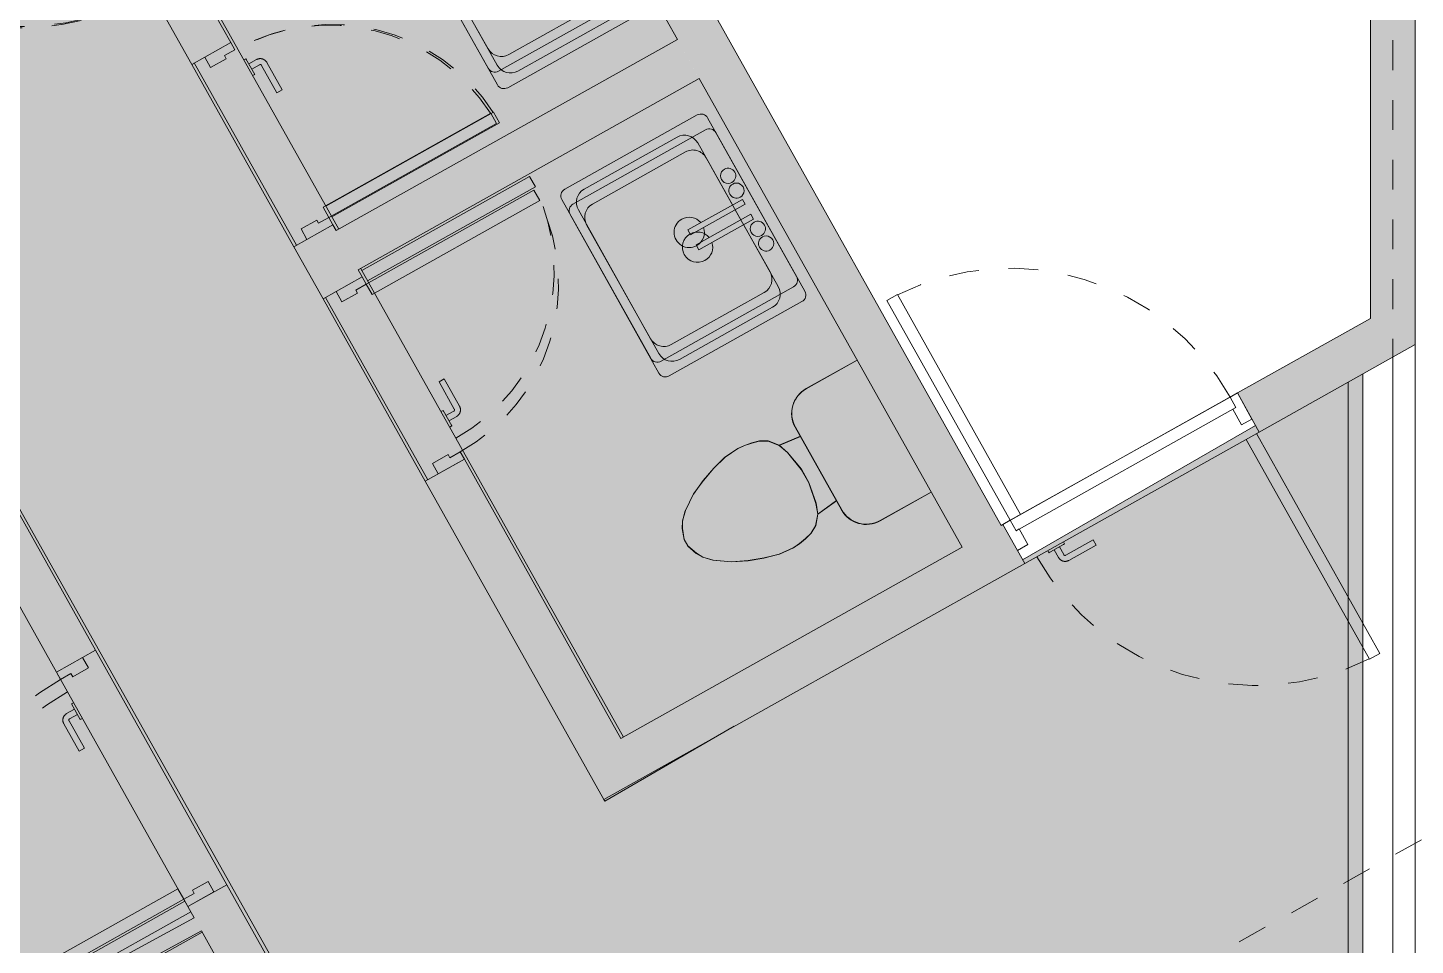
# Model space of a CAD drawing. Header units: metres. Extents: x -16.5 to 80.2, y 17.9 to 114.6.
# Drawn here: x 49.815 to 54.461, y 78.744 to 81.817 of the extents above; entities that cross this region are included whole.
import ezdxf

# ---------------------------------------------------------------- set-up
doc = ezdxf.new("R2010")
doc.units = ezdxf.units.M
doc.linetypes.add('LineaDiscontinua-1_5mm', pattern=[0.003, 0.0015, -0.0015])
doc.linetypes.add('LíneaDeRejilla', pattern=[0.021, 0.012, -0.003, 0.003, -0.003])
for name, color, linetype, lineweight in [('A-BRND', 11, 'Continuous', 5), ('A-DETL-3', 151, 'Continuous', 5), ('A-DETL-GENF', 92, 'Continuous', 5), ('A-GENM', 13, 'Continuous', 5), ('A-MURO', 113, 'Continuous', 9), ('A-MURO-ACHU', 111, 'Continuous', 9), ('A-PISO', 51, 'Continuous', 9), ('A-PUER', 31, 'Continuous', 5), ('A-PUER-MARC', 31, 'Continuous', 5), ('A-WALL', 113, 'Continuous', 18), ('H-HID-APAR', 6, 'Continuous', 5), ('S-REJI', 1, 'Continuous', 5)]:
    doc.layers.add(name, color=color, linetype=linetype, lineweight=lineweight)

# ---------------------------------------------------------------- blocks, each defined once
blk = doc.blocks.new('Puerta-Batiente-HojaLisa - 700x2200-1508701-Nivel 2')
at = {"layer": 'A-PUER'}
for p, q in [((-0.282, 0.719), (-0.322, 0.719)), ((-0.322, 0.719), (-0.322, 0.075)), ((-0.282, 0.075), (-0.282, 0.719))]:
    blk.add_line(p, q, dxfattribs=at)
at = {"layer": 'A-PUER', "linetype": 'LineaDiscontinua-1_5mm'}
blk.add_arc((-0.322, 0.075), 0.644, 0, 86.439, dxfattribs=at)
blk = doc.blocks.new('Manija-Horizontal-SinCerradura - 120-1041476-Nivel 2')
at = {"layer": 'A-PUER'}
for p, q in [((0.12, 0), (0.12, -0.008)), ((0.18, -0.008), (0.18, 0)), ((0.12, -0.008), (0.124, -0.008)), ((0.18, -0.008), (0.12, -0.008)), ((0.14, -0.008), (0.14, -0.038)), ((0.16, -0.038), (0.16, -0.008)), ((0.27, -0.043), (0.165, -0.043)), ((0.176, -0.008), (0.18, -0.008)), ((0.27, -0.043), (0.27, -0.063)), ((0.165, -0.063), (0.27, -0.063))]:
    blk.add_line(p, q, dxfattribs=at)
at = {"layer": 'A-PUER', "flags": 128}
for points in [[(0.14, -0.038), (0.14, -0.039), (0.1401, -0.04), (0.1402, -0.041), (0.1403, -0.042), (0.1405, -0.043), (0.1407, -0.0439), (0.141, -0.0449), (0.1413, -0.0459), (0.1416, -0.0468), (0.142, -0.0477), (0.1424, -0.0486), (0.1428, -0.0495), (0.1433, -0.0504), (0.1438, -0.0513), (0.1444, -0.0521), (0.1449, -0.0529), (0.1456, -0.0537), (0.1462, -0.0545), (0.1469, -0.0552), (0.1476, -0.0559), (0.1483, -0.0566), (0.1491, -0.0573), (0.1499, -0.0579), (0.1507, -0.0585), (0.1515, -0.059), (0.1523, -0.0596), (0.1532, -0.06), (0.1541, -0.0605), (0.155, -0.0609), (0.1559, -0.0613), (0.1569, -0.0616), (0.1578, -0.062), (0.1588, -0.0622), (0.1598, -0.0624), (0.1608, -0.0626), (0.1617, -0.0628), (0.1627, -0.0629), (0.1637, -0.063), (0.1647, -0.063), (0.165, -0.063)], [(0.165, -0.043), (0.1648, -0.043), (0.1646, -0.043), (0.1644, -0.043), (0.1642, -0.0429), (0.164, -0.0429), (0.1638, -0.0429), (0.1636, -0.0428), (0.1634, -0.0427), (0.1632, -0.0427), (0.1631, -0.0426), (0.1629, -0.0425), (0.1627, -0.0424), (0.1625, -0.0423), (0.1623, -0.0422), (0.1622, -0.0421), (0.162, -0.042), (0.1619, -0.0419), (0.1617, -0.0418), (0.1616, -0.0416), (0.1614, -0.0415), (0.1613, -0.0413), (0.1611, -0.0412), (0.161, -0.041), (0.1609, -0.0409), (0.1608, -0.0407), (0.1607, -0.0405), (0.1606, -0.0404), (0.1605, -0.0402), (0.1604, -0.04), (0.1603, -0.0398), (0.1603, -0.0396), (0.1602, -0.0394), (0.1602, -0.0392), (0.1601, -0.039), (0.1601, -0.0388), (0.16, -0.0387), (0.16, -0.0385), (0.16, -0.0383), (0.16, -0.0381), (0.16, -0.038)]]:
    blk.add_lwpolyline(points, dxfattribs=at)
blk = doc.blocks.new('Puerta-Batiente-HojaLisa - 700x2200-1187620-Nivel 2')
at = {"layer": 'A-PUER'}
for p, q in [((-0.322, -0.719), (-0.322, -0.075)), ((-0.282, -0.075), (-0.282, -0.719)), ((-0.282, -0.719), (-0.322, -0.719))]:
    blk.add_line(p, q, dxfattribs=at)
at = {"layer": 'A-PUER', "linetype": 'LineaDiscontinua-1_5mm'}
blk.add_arc((-0.322, -0.075), 0.644, 273.561, 360, dxfattribs=at)
blk = doc.blocks.new('Manija-Horizontal-SinCerradura - 120-1041475-Nivel 2')
at = {"layer": 'A-PUER'}
for p, q in [((0.27, 0.063), (0.165, 0.063)), ((0.27, 0.063), (0.27, 0.043)), ((0.12, 0.008), (0.12, 0)), ((0.12, 0.008), (0.18, 0.008)), ((0.124, 0.008), (0.12, 0.008)), ((0.14, 0.038), (0.14, 0.008)), ((0.16, 0.008), (0.16, 0.038)), ((0.165, 0.043), (0.27, 0.043)), ((0.18, 0.008), (0.176, 0.008)), ((0.18, 0), (0.18, 0.008))]:
    blk.add_line(p, q, dxfattribs=at)
at = {"layer": 'A-PUER', "flags": 128}
for points in [[(0.165, 0.063), (0.164, 0.063), (0.163, 0.0629), (0.162, 0.0628), (0.161, 0.0627), (0.16, 0.0625), (0.1591, 0.0623), (0.1581, 0.062), (0.1571, 0.0617), (0.1562, 0.0614), (0.1553, 0.061), (0.1544, 0.0606), (0.1535, 0.0602), (0.1526, 0.0597), (0.1517, 0.0592), (0.1509, 0.0586), (0.1501, 0.0581), (0.1493, 0.0574), (0.1485, 0.0568), (0.1478, 0.0561), (0.1471, 0.0554), (0.1464, 0.0547), (0.1457, 0.0539), (0.1451, 0.0531), (0.1445, 0.0523), (0.144, 0.0515), (0.1434, 0.0507), (0.143, 0.0498), (0.1425, 0.0489), (0.1421, 0.048), (0.1417, 0.0471), (0.1414, 0.0461), (0.141, 0.0452), (0.1408, 0.0442), (0.1406, 0.0432), (0.1404, 0.0422), (0.1402, 0.0413), (0.1401, 0.0403), (0.14, 0.0393), (0.14, 0.0383), (0.14, 0.038)], [(0.16, 0.038), (0.16, 0.0382), (0.16, 0.0384), (0.16, 0.0386), (0.1601, 0.0388), (0.1601, 0.039), (0.1601, 0.0392), (0.1602, 0.0394), (0.1603, 0.0396), (0.1603, 0.0398), (0.1604, 0.0399), (0.1605, 0.0401), (0.1606, 0.0403), (0.1607, 0.0405), (0.1608, 0.0407), (0.1609, 0.0408), (0.161, 0.041), (0.1611, 0.0411), (0.1612, 0.0413), (0.1614, 0.0414), (0.1615, 0.0416), (0.1617, 0.0417), (0.1618, 0.0419), (0.162, 0.042), (0.1621, 0.0421), (0.1623, 0.0422), (0.1625, 0.0423), (0.1626, 0.0424), (0.1628, 0.0425), (0.163, 0.0426), (0.1632, 0.0427), (0.1634, 0.0427), (0.1636, 0.0428), (0.1638, 0.0428), (0.164, 0.0429), (0.1642, 0.0429), (0.1643, 0.043), (0.1645, 0.043), (0.1647, 0.043), (0.1649, 0.043), (0.165, 0.043)]]:
    blk.add_lwpolyline(points, dxfattribs=at)
blk = doc.blocks.new('Puerta-Batiente-HojaLisa - 900x2200-V14-Nivel 2')
at = {"layer": 'A-PUER'}
for p, q in [((-0.382, 0.919), (-0.422, 0.919)), ((-0.422, 0.919), (-0.422, 0.075)), ((-0.382, 0.075), (-0.382, 0.919))]:
    blk.add_line(p, q, dxfattribs=at)
at = {"layer": 'A-PUER', "linetype": 'LineaDiscontinua-1_5mm'}
blk.add_arc((-0.422, 0.075), 0.844, 360, 87.2835, dxfattribs=at)
blk = doc.blocks.new('M_Sink-Single-2D - 660 x 560mm-1187621-Nivel 2')
at = {"layer": 'H-HID-APAR'}
for p, q in [((0.6363, 0.675), (0.0271, 0.675)), ((0.6363, 0.675), (0.0271, 0.675)), ((0.0017, 0.6496), (0.0017, 0.1404)), ((0.0017, 0.6496), (0.0017, 0.1404)), ((0.5791, 0.6433), (0.0842, 0.6433)), ((0.6617, 0.1404), (0.6617, 0.6496)), ((0.6617, 0.1404), (0.6617, 0.6496)), ((0.0334, 0.5925), (0.0334, 0.2357)), ((0.6299, 0.2357), (0.6299, 0.5925)), ((0.3412, 0.3563), (0.3222, 0.3563)), ((0.3222, 0.3563), (0.3222, 0.1468)), ((0.3412, 0.1468), (0.3412, 0.3563)), ((0.0842, 0.1849), (0.3222, 0.1849)), ((0.3222, 0.1468), (0.3412, 0.1468)), ((0.3412, 0.1849), (0.5791, 0.1849)), ((0.0271, 0.115), (0.6363, 0.115)), ((0.0271, 0.115), (0.6363, 0.115))]:
    blk.add_line(p, q, dxfattribs=at)
for centre, radius, start, end in [((0.0271, 0.6496), 0.0254, 90, 180), ((0.0271, 0.6496), 0.0254, 90, 180), ((0.6363, 0.6496), 0.0254, 0, 90), ((0.6363, 0.6496), 0.0254, 0, 90), ((0.0842, 0.5925), 0.0508, 90, 180), ((0.5791, 0.5925), 0.0508, 360, 90), ((0.3317, 0.3563), 0.0508, 360, 180), ((0.3317, 0.3563), 0.0508, 180, 259.1931), ((0.3317, 0.3563), 0.0508, 280.8069, 0), ((0.0842, 0.2357), 0.0508, 180, 270), ((0.5791, 0.2357), 0.0508, 270, 0), ((0.0271, 0.1404), 0.0254, 180, 270), ((0.0271, 0.1404), 0.0254, 180, 270), ((0.2301, 0.15), 0.0254, 360, 180), ((0.2301, 0.15), 0.0254, 180, 0), ((0.4333, 0.15), 0.0254, 360, 180), ((0.4333, 0.15), 0.0254, 180, 360), ((0.6363, 0.1404), 0.0254, 270, 360), ((0.6363, 0.1404), 0.0254, 270, 0)]:
    blk.add_arc(centre, radius, start, end, dxfattribs=at)
blk = doc.blocks.new('M_Toilet-Domestic-3D - M_Toilet-Domestic-3D-1585321-Nivel 2')
at = {"layer": 'H-HID-APAR'}
for p, q in [((-0.095, 0.254), (-0.0696, 0.2794)), ((-0.0696, 0.2794), (-0.0476, 0.2921)), ((-0.0476, 0.2921), (-0.0127, 0.3048)), ((-0.0127, 0.3048), (0.0127, 0.3048)), ((0.0127, 0.3048), (0.0476, 0.2921)), ((0.0476, 0.2921), (0.0696, 0.2794)), ((0.0696, 0.2794), (0.095, 0.254)), ((-0.1302, 0.2032), (-0.095, 0.254)), ((0.095, 0.254), (0.1302, 0.2032)), ((-0.1539, 0.1524), (-0.1302, 0.2032)), ((0.1302, 0.2032), (0.1539, 0.1524)), ((-0.1724, 0.1016), (-0.1539, 0.1524)), ((0.1539, 0.1524), (0.1724, 0.1016)), ((-0.1861, 0.0506), (-0.1724, 0.1016)), ((0.1724, 0.1016), (0.1861, 0.0506)), ((-0.1905, 0), (-0.1861, 0.0506)), ((0.1861, 0.0506), (0.1905, 0)), ((-0.1883, -0.0253), (-0.1905, 0)), ((-0.1838, -0.0508), (-0.1883, -0.0253)), ((0.1883, -0.0253), (0.1838, -0.0508)), ((0.1905, 0), (0.1883, -0.0253)), ((-0.177, -0.0762), (-0.1838, -0.0508)), ((-0.1626, -0.1016), (-0.177, -0.0762)), ((0.177, -0.0762), (0.1626, -0.1016)), ((0.1838, -0.0508), (0.177, -0.0762)), ((-0.1323, -0.127), (-0.1626, -0.1016)), ((-0.0974, -0.1397), (-0.1323, -0.127)), ((-0.1235, -0.2038), (-0.1323, -0.127)), ((0.1323, -0.127), (0.0974, -0.1397)), ((0.1235, -0.2038), (0.1323, -0.127)), ((0.1626, -0.1016), (0.1323, -0.127)), ((-0.0254, -0.1524), (-0.0974, -0.1397)), ((0.0254, -0.1524), (-0.0254, -0.1524)), ((0.0974, -0.1397), (0.0254, -0.1524)), ((0.1587, -0.2038), (-0.1588, -0.2038)), ((-0.2534, -0.2984), (-0.2534, -0.4947)), ((0.2534, -0.4945), (0.2534, -0.2984))]:
    blk.add_line(p, q, dxfattribs=at)
for centre, start, end in [((-0.1588, -0.2984), 90, 180), ((0.1587, -0.2984), 0, 90)]:
    blk.add_arc(centre, 0.0946, start, end, dxfattribs=at)
blk = doc.blocks.new('M_Sink-Single-2D - 660 x 560mm-1585322-Nivel 2')
at = {"layer": 'H-HID-APAR'}
for p, q in [((0.0271, -0.115), (0.6363, -0.115)), ((0.0271, -0.115), (0.6363, -0.115)), ((0.0017, -0.6496), (0.0017, -0.1404)), ((0.0017, -0.6496), (0.0017, -0.1404)), ((0.0842, -0.1849), (0.3222, -0.1849)), ((0.3222, -0.1468), (0.3412, -0.1468)), ((0.3222, -0.3563), (0.3222, -0.1468)), ((0.3412, -0.1468), (0.3412, -0.3563)), ((0.3412, -0.1849), (0.5791, -0.1849)), ((0.6617, -0.1404), (0.6617, -0.6496)), ((0.6617, -0.1404), (0.6617, -0.6496)), ((0.0334, -0.5925), (0.0334, -0.2357)), ((0.6299, -0.2357), (0.6299, -0.5925)), ((0.3412, -0.3563), (0.3222, -0.3563)), ((0.5791, -0.6433), (0.0842, -0.6433)), ((0.6363, -0.675), (0.0271, -0.675)), ((0.6363, -0.675), (0.0271, -0.675))]:
    blk.add_line(p, q, dxfattribs=at)
for centre, radius, start, end in [((0.0271, -0.1404), 0.0254, 90, 180), ((0.0271, -0.1404), 0.0254, 90, 180), ((0.2301, -0.15), 0.0254, 360, 180), ((0.4333, -0.15), 0.0254, 0, 180), ((0.6363, -0.1404), 0.0254, 0, 90), ((0.6363, -0.1404), 0.0254, 0, 90), ((0.0842, -0.2357), 0.0508, 90, 180), ((0.2301, -0.15), 0.0254, 180, 0), ((0.4333, -0.15), 0.0254, 180, 0), ((0.5791, -0.2357), 0.0508, 360, 90), ((0.3317, -0.3563), 0.0508, 100.8069, 180), ((0.3317, -0.3563), 0.0508, 360, 79.1931), ((0.3317, -0.3563), 0.0508, 180, 0), ((0.0842, -0.5925), 0.0508, 180, 270), ((0.5791, -0.5925), 0.0508, 270, 0), ((0.0271, -0.6496), 0.0254, 180, 270), ((0.0271, -0.6496), 0.0254, 180, 270), ((0.6363, -0.6496), 0.0254, 270, 0), ((0.6363, -0.6496), 0.0254, 270, 0)]:
    blk.add_arc(centre, radius, start, end, dxfattribs=at)
blk = doc.blocks.new('2D-DilatacionPuertas - Lineal-1594273-Nivel 2')
at = {"layer": 'A-GENM'}
blk.add_line((53.8608, 80.5452), (53.1246, 80.1326), dxfattribs=at)
blk = doc.blocks.new('Top Rail Type - Top Rail_Internal_-1330960-Nivel 2')
at = {"layer": 'A-BRND'}
for p, q in [((54.2365, 77.0815), (54.2365, 80.6297)), ((54.2865, 80.6577), (54.2865, 77.0956)), ((54.2615, 77.0815), (54.2365, 77.0815))]:
    blk.add_line(p, q, dxfattribs=at)
blk = doc.blocks.new('Top Rail Type - Top Rail_Internal_-V97-Nivel 2')
at = {"layer": 'A-BRND'}
for p, q in [((54.2365, 80.6297), (54.2365, 77.0815)), ((54.2865, 80.6577), (54.2865, 77.0956)), ((54.2615, 77.0815), (54.2365, 77.0815))]:
    blk.add_line(p, q, dxfattribs=at)
blk = doc.blocks.new('Puerta-Batiente-ConVentanaSuperior - 900x2200-HojaConDilataciones_3_-V103-Nivel 2')
at = {"layer": 'A-PUER'}
for p, q in [((-0.382, 0.919), (-0.422, 0.919)), ((-0.422, 0.919), (-0.422, 0.075)), ((-0.382, 0.075), (-0.382, 0.919)), ((-0.422, 0.075), (-0.382, 0.075))]:
    blk.add_line(p, q, dxfattribs=at)
at = {"layer": 'A-PUER', "linetype": 'LineaDiscontinua-1_5mm'}
blk.add_arc((-0.422, 0.075), 0.844, 360, 87.2835, dxfattribs=at)
at = {"layer": 'A-PUER-MARC', "lineweight": 9}
for p, q in [((-0.45, -0.025), (-0.45, 0.075)), ((-0.45, 0.075), (-0.422, 0.075)), ((-0.422, 0.075), (-0.422, 0.035)), ((0.422, 0.035), (0.422, 0.075)), ((0.422, 0.075), (0.45, 0.075)), ((0.45, 0.075), (0.45, -0.025)), ((-0.422, 0.035), (-0.41, 0.035)), ((-0.41, 0.035), (-0.41, -0.025)), ((0.41, 0.035), (0.422, 0.035)), ((0.41, -0.025), (0.41, 0.035)), ((-0.41, -0.025), (-0.45, -0.025)), ((0.45, -0.025), (0.41, -0.025))]:
    blk.add_line(p, q, dxfattribs=at)
blk = doc.blocks.new('2D-DilatacionPuertas - Lineal-1594272-Nivel 2')
at = {"layer": 'A-GENM'}
blk.add_line((53.8413, 80.5801), (53.1051, 80.1674), dxfattribs=at)
blk = doc.blocks.new('Puerta-Batiente-HojaLisa - 900x2200-V88-Nivel 2')
at = {"layer": 'A-PUER'}
for p, q in [((-0.382, 0.919), (-0.422, 0.919)), ((-0.422, 0.919), (-0.422, 0.075)), ((-0.382, 0.075), (-0.382, 0.919)), ((-0.422, 0.075), (-0.382, 0.075))]:
    blk.add_line(p, q, dxfattribs=at)
at = {"layer": 'A-PUER', "linetype": 'LineaDiscontinua-1_5mm'}
blk.add_arc((-0.422, 0.075), 0.844, 360, 87.2835, dxfattribs=at)
at = {"layer": 'A-PUER-MARC', "lineweight": 9}
for p, q in [((-0.45, -0.025), (-0.45, 0.075)), ((-0.45, 0.075), (-0.422, 0.075)), ((-0.422, 0.075), (-0.422, 0.035)), ((0.422, 0.035), (0.422, 0.075)), ((0.422, 0.075), (0.45, 0.075)), ((0.45, 0.075), (0.45, -0.025)), ((-0.422, 0.035), (-0.41, 0.035)), ((-0.41, 0.035), (-0.41, -0.025)), ((0.41, 0.035), (0.422, 0.035)), ((0.41, -0.025), (0.41, 0.035)), ((-0.41, -0.025), (-0.45, -0.025)), ((0.45, -0.025), (0.41, -0.025))]:
    blk.add_line(p, q, dxfattribs=at)
blk = doc.blocks.new('Puerta-Batiente-HojaLisa - 700x2200-V116-Nivel 2')
at = {"layer": 'A-PUER'}
for p, q in [((-0.322, -0.719), (-0.322, -0.075)), ((-0.322, -0.075), (-0.282, -0.075)), ((-0.282, -0.075), (-0.282, -0.719)), ((-0.282, -0.719), (-0.322, -0.719))]:
    blk.add_line(p, q, dxfattribs=at)
at = {"layer": 'A-PUER', "linetype": 'LineaDiscontinua-1_5mm'}
blk.add_arc((-0.322, -0.075), 0.644, 273.561, 360, dxfattribs=at)
at = {"layer": 'A-PUER-MARC', "lineweight": 9}
for p, q in [((-0.31, 0.025), (-0.35, 0.025)), ((-0.35, 0.025), (-0.35, -0.075)), ((-0.31, -0.035), (-0.31, 0.025)), ((0.35, 0.025), (0.31, 0.025)), ((0.31, 0.025), (0.31, -0.035)), ((0.35, -0.075), (0.35, 0.025)), ((-0.322, -0.075), (-0.322, -0.035)), ((-0.322, -0.035), (-0.31, -0.035)), ((0.31, -0.035), (0.322, -0.035)), ((0.322, -0.035), (0.322, -0.075)), ((-0.35, -0.075), (-0.322, -0.075)), ((0.322, -0.075), (0.35, -0.075))]:
    blk.add_line(p, q, dxfattribs=at)
blk = doc.blocks.new('Puerta-Batiente-HojaLisa - 700x2200-V117-Nivel 2')
at = {"layer": 'A-PUER'}
for p, q in [((-0.282, 0.719), (-0.322, 0.719)), ((-0.322, 0.719), (-0.322, 0.075)), ((-0.282, 0.075), (-0.282, 0.719)), ((-0.322, 0.075), (-0.282, 0.075))]:
    blk.add_line(p, q, dxfattribs=at)
at = {"layer": 'A-PUER', "linetype": 'LineaDiscontinua-1_5mm'}
blk.add_arc((-0.322, 0.075), 0.644, 0, 86.439, dxfattribs=at)
at = {"layer": 'A-PUER-MARC', "lineweight": 9}
for p, q in [((-0.35, -0.025), (-0.35, 0.075)), ((-0.35, 0.075), (-0.322, 0.075)), ((-0.322, 0.075), (-0.322, 0.035)), ((0.322, 0.035), (0.322, 0.075)), ((0.322, 0.075), (0.35, 0.075)), ((0.35, 0.075), (0.35, -0.025)), ((-0.322, 0.035), (-0.31, 0.035)), ((-0.31, 0.035), (-0.31, -0.025)), ((0.31, 0.035), (0.322, 0.035)), ((0.31, -0.025), (0.31, 0.035)), ((-0.31, -0.025), (-0.35, -0.025)), ((0.35, -0.025), (0.31, -0.025))]:
    blk.add_line(p, q, dxfattribs=at)
blk = doc.blocks.new('M_Toilet-Domestic-3D - M_Toilet-Domestic-3D-V119-Nivel 2')
at = {"layer": 'H-HID-APAR'}
for p, q in [((-0.2534, 0.2984), (-0.2534, 0.4937)), ((0.2534, 0.4936), (0.2534, 0.2984)), ((0.1587, 0.2038), (-0.1588, 0.2038)), ((-0.1235, 0.2038), (-0.1323, 0.127)), ((0.1235, 0.2038), (0.1323, 0.127)), ((-0.0974, 0.1397), (-0.1323, 0.127)), ((-0.0254, 0.1524), (-0.0974, 0.1397)), ((0.0254, 0.1524), (-0.0254, 0.1524)), ((0.0974, 0.1397), (0.0254, 0.1524)), ((0.1323, 0.127), (0.0974, 0.1397)), ((-0.1626, 0.1016), (-0.177, 0.0762)), ((-0.1323, 0.127), (-0.1626, 0.1016)), ((0.1626, 0.1016), (0.1323, 0.127)), ((0.177, 0.0762), (0.1626, 0.1016)), ((-0.1838, 0.0508), (-0.1883, 0.0253)), ((-0.177, 0.0762), (-0.1838, 0.0508)), ((0.1838, 0.0508), (0.177, 0.0762)), ((0.1883, 0.0253), (0.1838, 0.0508)), ((-0.1883, 0.0253), (-0.1905, 0)), ((-0.1905, 0), (-0.1861, -0.0506)), ((0.1861, -0.0506), (0.1905, 0)), ((0.1905, 0), (0.1883, 0.0253)), ((-0.1861, -0.0506), (-0.1724, -0.1016)), ((0.1724, -0.1016), (0.1861, -0.0506)), ((-0.1724, -0.1016), (-0.1539, -0.1524)), ((0.1539, -0.1524), (0.1724, -0.1016)), ((-0.1539, -0.1524), (-0.1302, -0.2032)), ((0.1302, -0.2032), (0.1539, -0.1524)), ((-0.1302, -0.2032), (-0.095, -0.254)), ((0.095, -0.254), (0.1302, -0.2032)), ((-0.095, -0.254), (-0.0696, -0.2794)), ((0.0696, -0.2794), (0.095, -0.254)), ((-0.0696, -0.2794), (-0.0476, -0.2921)), ((-0.0476, -0.2921), (-0.0127, -0.3048)), ((-0.0127, -0.3048), (0.0127, -0.3048)), ((0.0127, -0.3048), (0.0476, -0.2921)), ((0.0476, -0.2921), (0.0696, -0.2794))]:
    blk.add_line(p, q, dxfattribs=at)
for centre, start, end in [((-0.1588, 0.2984), 180, 270), ((0.1587, 0.2984), 270, 360)]:
    blk.add_arc(centre, 0.0946, start, end, dxfattribs=at)
blk = doc.blocks.new('M_Sink-Single-2D - 660 x 560mm-V120-Nivel 2')
at = {"layer": 'H-HID-APAR'}
for p, q in [((0.6363, 0.675), (0.0271, 0.675)), ((0.6363, 0.675), (0.0271, 0.675)), ((0.0017, 0.6496), (0.0017, 0.1404)), ((0.0017, 0.6496), (0.0017, 0.1404)), ((0.5791, 0.6433), (0.0842, 0.6433)), ((0.6617, 0.1404), (0.6617, 0.6496)), ((0.6617, 0.1404), (0.6617, 0.6496)), ((0.0334, 0.5925), (0.0334, 0.2357)), ((0.6299, 0.2357), (0.6299, 0.5925)), ((0.3412, 0.3563), (0.3222, 0.3563)), ((0.3222, 0.3563), (0.3222, 0.1468)), ((0.3412, 0.1468), (0.3412, 0.3563)), ((0.0842, 0.1849), (0.3222, 0.1849)), ((0.3222, 0.1468), (0.3412, 0.1468)), ((0.3412, 0.1849), (0.5791, 0.1849)), ((0.0271, 0.115), (0.6363, 0.115)), ((0.0271, 0.115), (0.6363, 0.115))]:
    blk.add_line(p, q, dxfattribs=at)
for centre, radius, start, end in [((0.0271, 0.6496), 0.0254, 90, 180), ((0.0271, 0.6496), 0.0254, 90, 180), ((0.6363, 0.6496), 0.0254, 0, 90), ((0.6363, 0.6496), 0.0254, 0, 90), ((0.0842, 0.5925), 0.0508, 90, 180), ((0.5791, 0.5925), 0.0508, 360, 90), ((0.3317, 0.3563), 0.0508, 360, 180), ((0.3317, 0.3563), 0.0508, 180, 259.1931), ((0.3317, 0.3563), 0.0508, 280.8069, 0), ((0.0842, 0.2357), 0.0508, 180, 270), ((0.5791, 0.2357), 0.0508, 270, 0), ((0.0271, 0.1404), 0.0254, 180, 270), ((0.0271, 0.1404), 0.0254, 180, 270), ((0.2301, 0.15), 0.0254, 360, 180), ((0.2301, 0.15), 0.0254, 180, 0), ((0.4333, 0.15), 0.0254, 360, 180), ((0.4333, 0.15), 0.0254, 180, 360), ((0.6363, 0.1404), 0.0254, 270, 360), ((0.6363, 0.1404), 0.0254, 270, 0)]:
    blk.add_arc(centre, radius, start, end, dxfattribs=at)

msp = doc.modelspace()

# ---------------------------------------------------------------- hatches: boundary and pattern name
at = {"layer": 'A-DETL-GENF'}
h = msp.add_hatch(color=7, dxfattribs=at)
h.paths.add_polyline_path([(48.2224, 75.4756), (49.8237, 76.4001), (48.211, 75.4961), (48.2199, 75.4802)], flags=0)
h.paths.add_polyline_path([(48.1376, 75.627), (49.924, 76.6283), (49.8184, 76.823), (49.8623, 76.8469), (49.9676, 76.6528), (51.2066, 77.3473), (50.8093, 78.0561), (49.5754, 77.3824), (49.5514, 77.4263), (50.7848, 78.0997), (50.3965, 78.7925), (49.1242, 78.1021), (49.1004, 78.146), (50.372, 78.8362), (50.3509, 78.8738), (50.4818, 78.9471), (51.3995, 77.3099), (51.4108, 77.3167), (48.738, 82.0705), (48.6018, 81.9941), (48.5761, 82.04), (47.3304, 81.3417), (47.3059, 81.3853), (48.5517, 82.0836), (48.1633, 82.7764), (46.9622, 82.1071), (46.9379, 82.1508), (48.1389, 82.8201), (47.7325, 83.545), (47.8634, 83.6183), (48.6593, 82.1983), (48.9563, 82.3648), (49.0296, 82.2339), (49.8147, 82.674), (49.7414, 82.8049), (51.0145, 83.5185), (50.2186, 84.9385), (50.2831, 84.9768), (50.2253, 85.0799), (44.6051, 81.9288), (46.0882, 79.283), (46.2811, 79.3905), (46.3055, 79.3469), (46.1127, 79.2394), (48.1354, 75.6309)], flags=0)
h.paths.add_polyline_path([(47.8101, 76.2485), (47.7862, 76.2924), (48.1695, 76.5073), (48.1939, 76.4637), (47.9401, 76.3214)], flags=0)
h.paths.add_polyline_path([(47.4434, 76.9028), (47.4196, 76.9467), (47.7887, 77.1471), (47.8125, 77.1031), (47.5231, 76.946)], flags=0)
h.paths.add_polyline_path([(49.5322, 77.3503), (49.4104, 77.5747), (49.4543, 77.5986), (49.5761, 77.3742), (49.5514, 77.3608)], flags=0)
h.paths.add_polyline_path([(46.6977, 78.2331), (46.6244, 78.3639), (48.0724, 79.1756), (47.5786, 80.0564), (47.5895, 80.0625), (47.5652, 80.1061), (48.738, 80.76), (49.1613, 80.996), (49.0419, 81.2091), (49.1727, 81.2824), (50.0417, 79.7322), (49.9108, 79.6589), (49.2347, 80.8651), (47.7323, 80.0278), (48.226, 79.147), (48.2535, 79.1593), (48.2766, 79.1181), (46.7312, 78.2518)], flags=0)
h.paths.add_polyline_path([(47.3115, 78.7742), (46.8052, 79.6826), (47.0411, 79.8141), (47.0654, 79.7704), (46.8732, 79.6633), (47.3547, 78.7982), (47.3504, 78.7958)], flags=0)
h.paths.add_polyline_path([(51.7469, 79.2269), (52.1081, 79.4367), (51.7438, 79.2325)], flags=0)
h.paths.add_polyline_path([(48.8, 79.4115), (48.7755, 79.4551), (48.9347, 79.5443), (48.4479, 80.4179), (48.4916, 80.4423), (48.9784, 79.5688), (48.9849, 79.5724), (49.0093, 79.5288), (48.8244, 79.4252)], flags=0)
h.paths.add_polyline_path([(51.8013, 79.4367), (52.9437, 80.077), (52.0635, 81.6471), (50.9212, 81.0068), (50.9347, 80.9827), (50.8039, 80.9094), (51.1461, 80.2987), (51.277, 80.3721), (51.7469, 79.5337)], flags=0)
h.paths.add_polyline_path([(49.5327, 79.8222), (49.5083, 79.8658), (49.7176, 79.9832), (49.7421, 79.9395), (49.5571, 79.8359)], flags=0)
h.paths.add_polyline_path([(50.7061, 81.0838), (50.8369, 81.1572), (50.8479, 81.1376), (51.9902, 81.778), (51.0879, 83.3877), (49.9455, 82.7474), (50.4946, 81.7678), (50.3638, 81.6944), (50.6977, 81.0988)], flags=0)
h.paths.add_polyline_path([(47.0125, 81.9087), (46.8877, 82.1313), (46.9313, 82.1558), (47.0562, 81.9331), (47.0163, 81.9108)], flags=0)
h.paths.add_polyline_path([(46.5943, 82.6547), (46.4867, 82.8467), (46.5304, 82.8711), (46.6376, 82.679)], flags=0)
h = msp.add_hatch(color=254, dxfattribs=at)
h.paths.add_polyline_path([(2.2039, 47.6436), (8.542, 51.1964), (9.2159, 49.994), (10.8351, 50.9017), (10.8351, 52.4818), (16.9634, 55.9169), (17.3662, 55.9154), (17.3663, 54.6169), (19.1662, 54.6169), (19.1681, 55.9169), (29.6162, 55.9158), (29.6166, 54.6169), (31.4162, 54.6169), (31.4177, 55.9169), (47.3615, 55.9158), (47.3616, 54.6169), (49.1615, 54.6169), (49.1615, 55.9169), (51.039, 55.9171), (51.0366, 72.1527), (49.7086, 74.5218), (54.2865, 77.0957), (54.2865, 80.6577), (53.939, 80.463), (53.9265, 80.4853), (53.1644, 80.0453), (53.1644, 80.0453), (53.1471, 80.0353), (53.154, 80.0229), (52.1102, 79.4367), (51.7469, 79.2269), (49.8147, 82.674), (48.739, 82.0686), (51.4108, 77.3164), (51.3995, 77.3099), (51.4108, 77.2898), (49.8237, 76.4001), (48.2224, 75.4756), (48.211, 75.4961), (42.0177, 72.0245), (42.0423, 71.9805), (41.9115, 71.9072), (41.8868, 71.9512), (31.2011, 65.9612), (31.2059, 65.9526), (28.4843, 64.427), (28.4662, 64.4594), (21.8377, 60.7437), (21.8607, 60.7028), (19.1565, 59.1871), (19.1335, 59.228), (19.1219, 59.2218), (18.4977, 60.3327), (17.1569, 59.5803), (17.7921, 58.4449), (8.6765, 53.3352), (8.04, 54.4707), (6.4699, 53.5905), (7.1063, 52.4551), (2.5119, 49.8804), (2.5085, 49.8865), (2.4976, 49.8804), (-0.1047, 54.5229), (-0.8872, 54.0843), (-0.8745, 54.0617), (-1.1446, 53.9103), (-0.7032, 53.126), (-0.6967, 53.1296), (0.1168, 51.6783), (0.1128, 51.676), (0.5543, 50.8917), (0.5569, 50.8932), (1.4566, 49.2882), (1.3237, 49.2137), (2.197, 47.6558)], flags=0)
h.paths.add_polyline_path([(44.0365, 57.7169), (20.1191, 57.7169), (47.9523, 73.3171), (49.2262, 71.0513), (49.1615, 71.0149), (49.1614, 57.7169), (44.0391, 57.7169)], flags=0)
h.paths.add_polyline_path([(43.6888, 73.1332), (45.2153, 73.9889), (44.6286, 75.0357), (43.102, 74.18), (43.6644, 73.1767)], flags=0)
at = {"layer": 'A-MURO-ACHU'}
for points in [[(54.3115, 80.6717), (54.4615, 80.7558), (54.4615, 87.4544), (54.3115, 87.3704), (54.3115, 80.7558)], [(52.9437, 80.077), (53.0745, 80.1503), (50.3494, 85.0119), (50.2186, 84.9385), (52.9026, 80.1503)], [(50.9212, 81.0068), (52.0635, 81.6471), (51.9902, 81.778), (50.8479, 81.1376), (50.8696, 81.0988)], [(49.1681, 78.1259), (50.3965, 78.7925), (50.372, 78.8362), (49.1443, 78.1699)]]:
    msp.add_hatch(color=256, dxfattribs=at).paths.add_polyline_path(points, flags=0)
h = msp.add_hatch(color=256, dxfattribs=at)
h.paths.add_polyline_path([(51.2799, 77.2164), (51.4108, 77.2898), (50.4818, 78.9471), (50.3509, 78.8738), (51.2388, 77.2898)], flags=0)
h.paths.add_polyline_path([(49.9108, 79.6589), (50.0417, 79.7322), (49.1727, 81.2824), (49.0419, 81.2091), (49.9081, 79.6637)], flags=0)
h.paths.add_polyline_path([(48.6018, 81.9941), (48.7327, 82.0675), (47.8634, 83.6183), (47.7325, 83.545), (48.5761, 82.04)], flags=0)
h = msp.add_hatch(color=256, dxfattribs=at)
h.paths.add_polyline_path([(51.7438, 79.2325), (51.8747, 79.3058), (51.277, 80.3721), (51.1461, 80.2987), (51.4851, 79.6941)], flags=0)
h.paths.add_polyline_path([(50.8039, 80.9094), (50.9347, 80.9827), (50.8369, 81.1572), (50.7061, 81.0838)], flags=0)
h.paths.add_polyline_path([(50.3638, 81.6944), (50.4946, 81.7678), (49.9455, 82.7474), (49.8147, 82.674), (50.304, 81.8011)], flags=0)
h = msp.add_hatch(color=256, dxfattribs=at)
h.paths.add_polyline_path([(51.8747, 79.3058), (53.154, 80.0229), (53.0806, 80.1538), (51.8013, 79.4367)], flags=0)
h.paths.add_polyline_path([(53.939, 80.463), (54.3115, 80.6717), (54.3115, 80.8437), (53.8657, 80.5938)], flags=0)

# ---------------------------------------------------------------- linework, layer by layer
at = {"layer": 'A-DETL-3'}
for p, q in [((51.4109, 77.3165), (48.738, 82.0705)), ((50.3638, 81.6944), (50.7061, 81.0838)), ((50.7061, 81.0838), (50.3638, 81.6944)), ((50.8039, 80.9094), (51.1461, 80.2987)), ((51.1461, 80.2987), (50.8039, 80.9094)), ((54.2865, 77.0957), (54.2865, 80.6577)), ((53.9265, 80.4853), (53.1465, 80.0349)), ((50.0417, 79.7322), (50.4818, 78.9471)), ((51.7469, 79.2269), (52.1809, 79.4775)), ((52.1809, 79.4775), (51.7469, 79.2269)), ((51.7438, 79.2325), (51.7469, 79.2269)), ((51.7469, 79.2269), (51.7438, 79.2325))]:
    msp.add_line(p, q, dxfattribs=at)
at = {"layer": 'A-MURO'}
for p, q in [((49.9539, 82.752), (50.8562, 81.1423)), ((50.7144, 81.0885), (50.3721, 81.6991)), ((50.9296, 81.0115), (51.8097, 79.4413)), ((51.1545, 80.3034), (50.8122, 80.914)), ((53.0806, 80.1538), (53.8657, 80.5938)), ((53.939, 80.463), (53.154, 80.0229)), ((50.0417, 79.7322), (50.4818, 78.9471)), ((50.3509, 78.8738), (49.9108, 79.6589)), ((50.3987, 78.7886), (49.1992, 78.1163))]:
    msp.add_line(p, q, dxfattribs=at)
at = {"layer": 'A-PISO'}
for p, q in [((54.4615, 80.7558), (54.4615, 77.1942)), ((54.3865, 77.152), (54.3865, 80.7138))]:
    msp.add_line(p, q, dxfattribs=at)
at = {"layer": 'A-WALL'}
for p, q in [((54.4615, 80.7558), (54.4615, 87.4544)), ((54.3115, 87.2328), (54.3115, 80.8437)), ((53.0745, 80.1503), (50.3494, 85.0119)), ((51.0879, 83.3877), (51.9902, 81.778)), ((49.7414, 82.8049), (50.3638, 81.6944)), ((50.4946, 81.7678), (49.9455, 82.7474)), ((50.3638, 81.6944), (50.4946, 81.7678)), ((51.9902, 81.778), (50.8479, 81.1376)), ((50.9212, 81.0068), (52.0635, 81.6471)), ((52.0635, 81.6471), (52.9437, 80.077)), ((50.0417, 79.7322), (49.1727, 81.2824)), ((50.8369, 81.1572), (50.7061, 81.0838)), ((50.8479, 81.1376), (50.8369, 81.1572)), ((50.7061, 81.0838), (50.8039, 80.9094)), ((50.9347, 80.9827), (50.9212, 81.0068)), ((50.8039, 80.9094), (50.9347, 80.9827)), ((49.2347, 80.8651), (49.9108, 79.6589)), ((54.3115, 80.8437), (53.8657, 80.5938)), ((53.939, 80.463), (54.4615, 80.7558)), ((53.8657, 80.5938), (53.939, 80.463)), ((51.277, 80.3721), (51.1461, 80.2987)), ((51.8013, 79.4367), (51.277, 80.3721)), ((51.1461, 80.2987), (51.7438, 79.2325)), ((53.0806, 80.1538), (53.0745, 80.1503)), ((53.154, 80.0229), (53.0806, 80.1538)), ((52.9437, 80.077), (51.8013, 79.4367)), ((51.7438, 79.2325), (53.154, 80.0229)), ((49.9108, 79.6589), (50.0417, 79.7322)), ((50.4818, 78.9471), (50.3509, 78.8738)), ((51.4108, 77.2898), (50.4818, 78.9471)), ((50.3509, 78.8738), (50.372, 78.8362)), ((50.372, 78.8362), (49.1004, 78.146)), ((49.1242, 78.1021), (50.3965, 78.7925)), ((50.3965, 78.7925), (50.7848, 78.0997))]:
    msp.add_line(p, q, dxfattribs=at)
at = {"layer": 'S-REJI', "linetype": 'LíneaDeRejilla'}
for p, q in [((54.3865, 86.575), (54.3865, 51.3531)), ((55.8784, 79.88), (50.4265, 76.824))]:
    msp.add_line(p, q, dxfattribs=at)

# ---------------------------------------------------------------- block references
at = {"layer": 'A-BRND'}
for name in ['Top Rail Type - Top Rail_Internal_-1330960-Nivel 2', 'Top Rail Type - Top Rail_Internal_-V97-Nivel 2']:
    msp.add_blockref(name, (0, 0), dxfattribs=at)
at = {"layer": 'A-GENM'}
for name in ['2D-DilatacionPuertas - Lineal-1594272-Nivel 2', '2D-DilatacionPuertas - Lineal-1594273-Nivel 2']:
    msp.add_blockref(name, (0, 0), dxfattribs=at)
at = {"layer": 'A-PUER'}
for name, p, rotation in [('Puerta-Batiente-HojaLisa - 900x2200-V88-Nivel 2', (49.3855, 82.5194), 209.2725903057568), ('Puerta-Batiente-HojaLisa - 900x2200-V14-Nivel 2', (49.3937, 82.5242), 209.2725903057572), ('Puerta-Batiente-HojaLisa - 700x2200-V116-Nivel 2', (50.6004, 81.4258), 119.2725903057567), ('Puerta-Batiente-HojaLisa - 700x2200-1187620-Nivel 2', (50.6099, 81.4284), 119.272590305757), ('Manija-Horizontal-SinCerradura - 120-1041475-Nivel 2', (50.4797, 81.814), 299.2725903057569), ('Puerta-Batiente-HojaLisa - 700x2200-1508701-Nivel 2', (51.0255, 80.6869), 299.272590305757), ('Puerta-Batiente-ConVentanaSuperior - 900x2200-HojaConDilataciones_3_-V103-Nivel 2', (53.5098, 80.3084), 29.27259030575683), ('Puerta-Batiente-HojaLisa - 700x2200-V117-Nivel 2', (51.0404, 80.6407), 299.2725903057566), ('Manija-Horizontal-SinCerradura - 120-1041476-Nivel 2', (51.2865, 80.3747), 119.2725903057572), ('Puerta-Batiente-HojaLisa - 900x2200-V14-Nivel 2', (53.5255, 80.3172), 209.272590305757), ('Manija-Horizontal-SinCerradura - 120-1041476-Nivel 2', (53.1261, 80.0073), 29.27259030575723), ('Puerta-Batiente-HojaLisa - 900x2200-V88-Nivel 2', (50.1963, 79.303), 119.2725903057569), ('Puerta-Batiente-HojaLisa - 900x2200-V14-Nivel 2', (50.2196, 79.2614), 119.2725903057569), ('Manija-Horizontal-SinCerradura - 120-1041476-Nivel 2', (49.9097, 79.6609), 299.2725903057571)]:
    msp.add_blockref(name, p, dxfattribs=dict(at, rotation=rotation))
at = {"layer": 'H-HID-APAR'}
for name, p, rotation in [('M_Sink-Single-2D - 660 x 560mm-V120-Nivel 2', (51.9587, 81.9876), 119.272590305757), ('M_Sink-Single-2D - 660 x 560mm-1187621-Nivel 2', (51.9896, 81.9324), 119.2725903057569), ('M_Sink-Single-2D - 660 x 560mm-1585322-Nivel 2', (52.1787, 81.5951), 299.2725903057569), ('M_Sink-Single-2D - 660 x 560mm-V120-Nivel 2', (52.5308, 80.9669), 119.272590305757), ('M_Toilet-Domestic-3D - M_Toilet-Domestic-3D-1585321-Nivel 2', (52.2848, 80.2409), 119.2532999360275), ('M_Toilet-Domestic-3D - M_Toilet-Domestic-3D-V119-Nivel 2', (52.2855, 80.2416), 299.2918806754848)]:
    msp.add_blockref(name, p, dxfattribs=dict(at, rotation=rotation))

doc.saveas('drawing.dxf')
